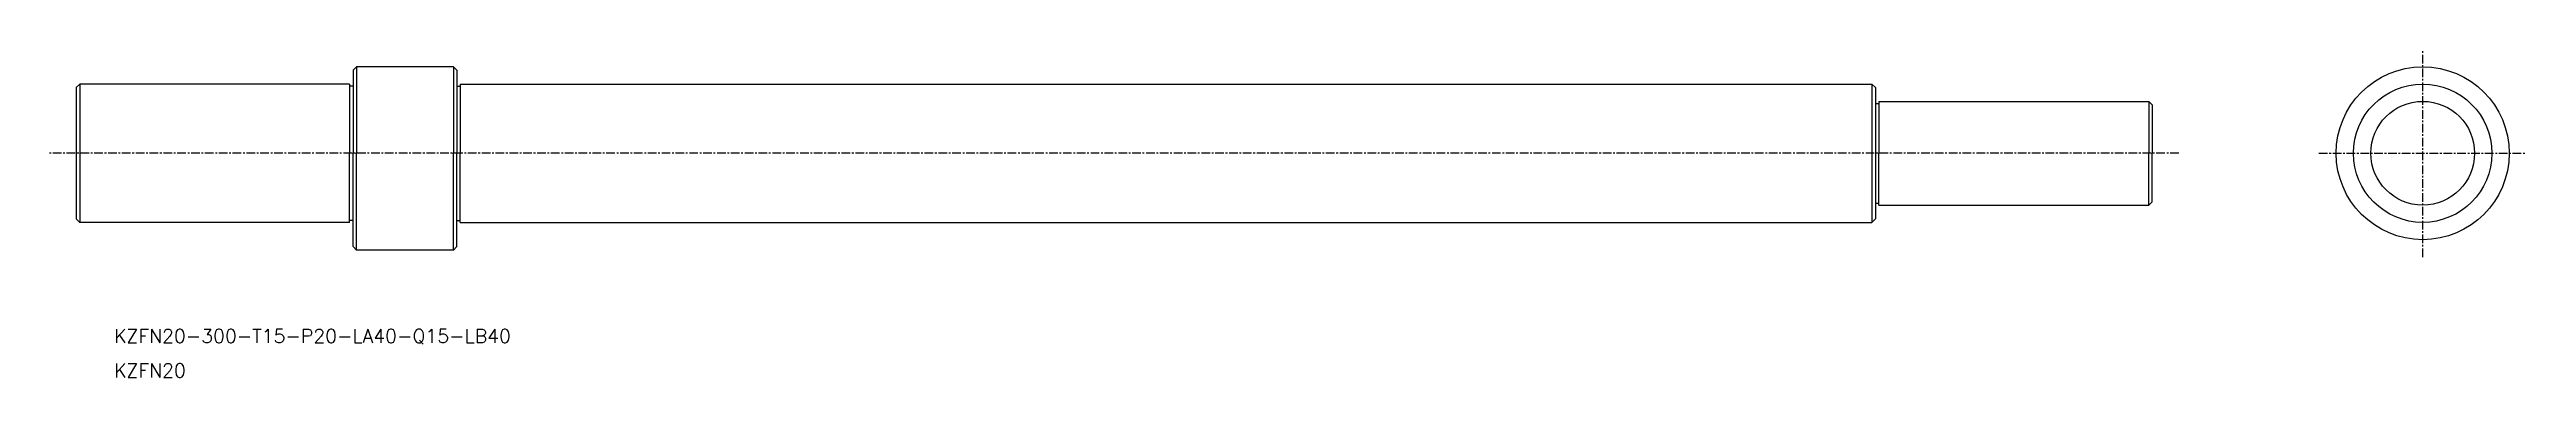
# Model space of a CAD drawing. Extents: x -21507 to -19844, y 30600 to 31928.
# Drawn here: x -21507.2 to -21149.3, y 31880.7 to 31928.2 of the extents above; entities outside this region: 1.
import ezdxf

# ---------------------------------------------------------------- set-up
doc = ezdxf.new("R2010")
doc.units = 0
doc.header["$PDMODE"] = 1
doc.linetypes.add('CENTER', pattern=[2, 1.25, -0.25, 0.25, -0.25])
doc.layers.get('0').update_dxf_attribs({"linetype": 'CONTINUOUS'})
doc.layers.add('CENTER', color=1, linetype='CENTER')
doc.styles.add('MISUMI', font='txt.shx')

msp = doc.modelspace()

# ---------------------------------------------------------------- linework, layer by layer
at = {"color": 7, "linetype": 'CONTINUOUS'}
for p, q in [((-21503.37, 31922.66), (-21502.87, 31923.16)), ((-21463.87, 31923.16), (-21502.87, 31923.16)), ((-21502.87, 31923.16), (-21502.87, 31903.16)), ((-21463.87, 31923.16), (-21463.87, 31913.16)), ((-21463.37, 31922.86), (-21463.87, 31922.86)), ((-21463.37, 31925.16), (-21462.87, 31925.66)), ((-21463.37, 31925.16), (-21463.37, 31913.16)), ((-21448.87, 31925.66), (-21462.87, 31925.66)), ((-21462.87, 31925.66), (-21462.87, 31913.16)), ((-21448.87, 31925.66), (-21448.87, 31913.16)), ((-21448.37, 31925.16), (-21448.87, 31925.66)), ((-21448.37, 31925.16), (-21448.37, 31913.16)), ((-21448.37, 31922.86), (-21447.87, 31922.86)), ((-21447.87, 31923.16), (-21243.87, 31923.16)), ((-21447.87, 31923.16), (-21447.87, 31913.16)), ((-21243.87, 31923.16), (-21243.87, 31903.16)), ((-21243.37, 31922.66), (-21243.87, 31923.16)), ((-21503.37, 31922.66), (-21503.37, 31903.66)), ((-21243.37, 31922.66), (-21243.37, 31903.66)), ((-21243.37, 31920.36), (-21242.87, 31920.36)), ((-21242.87, 31920.66), (-21203.87, 31920.66)), ((-21242.87, 31920.66), (-21242.87, 31913.16)), ((-21203.87, 31920.66), (-21203.87, 31913.16)), ((-21203.37, 31920.16), (-21203.87, 31920.66)), ((-21203.37, 31920.16), (-21203.37, 31913.16)), ((-21463.87, 31903.16), (-21463.87, 31913.16)), ((-21463.37, 31899.66), (-21463.37, 31913.16)), ((-21462.87, 31899.16), (-21462.87, 31913.16)), ((-21448.87, 31899.16), (-21448.87, 31913.16)), ((-21448.37, 31899.66), (-21448.37, 31913.16)), ((-21447.87, 31903.16), (-21447.87, 31913.16)), ((-21242.87, 31905.66), (-21242.87, 31913.16)), ((-21203.87, 31905.66), (-21203.87, 31913.16)), ((-21203.37, 31906.16), (-21203.37, 31913.16)), ((-21243.37, 31905.96), (-21242.87, 31905.96)), ((-21242.87, 31905.66), (-21203.87, 31905.66)), ((-21203.37, 31906.16), (-21203.87, 31905.66)), ((-21503.37, 31903.66), (-21502.87, 31903.16)), ((-21463.87, 31903.16), (-21502.87, 31903.16)), ((-21463.37, 31903.46), (-21463.87, 31903.46)), ((-21448.37, 31903.46), (-21447.87, 31903.46)), ((-21447.87, 31903.16), (-21243.87, 31903.16)), ((-21243.37, 31903.66), (-21243.87, 31903.16)), ((-21463.37, 31899.66), (-21462.87, 31899.16)), ((-21448.87, 31899.16), (-21462.87, 31899.16)), ((-21448.37, 31899.66), (-21448.87, 31899.16))]:
    msp.add_line(p, q, dxfattribs=at)
for radius in [12.5, 10, 7.5]:
    msp.add_circle((-21164.27, 31913.16), radius, dxfattribs=at)
msp.add_point((-19844.35, 30599.58), dxfattribs=at)
at = {"layer": 'CENTER', "color": 1, "linetype": 'CENTER'}
for p, q in [((-21164.27, 31898.16), (-21164.27, 31928.16)), ((-21199.52, 31913.16), (-21507.23, 31913.16)), ((-21179.27, 31913.16), (-21149.27, 31913.16))]:
    msp.add_line(p, q, dxfattribs=at)

# ---------------------------------------------------------------- texts
at = {"color": 7, "linetype": 'CONTINUOUS', "style": 'MISUMI'}
for s, p in [('KZFN20-300-T15-P20-LA40-Q15-LB40', (-21497.91, 31885.74)), ('KZFN20', (-21497.91, 31880.74))]:
    msp.add_text(s, height=2, dxfattribs=at).set_placement(p)

doc.saveas('drawing.dxf')
